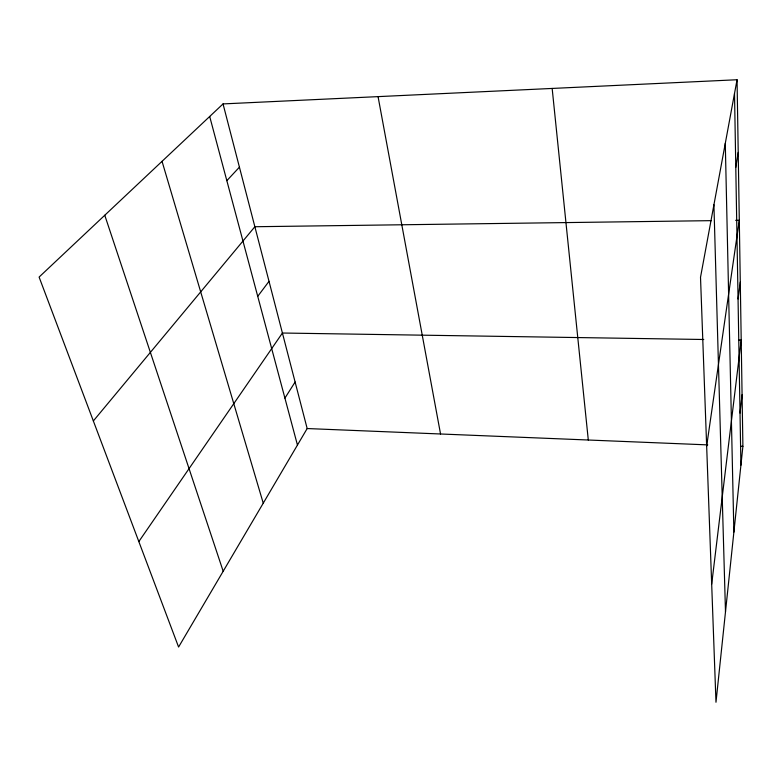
<?xml version="1.0" encoding="UTF-8"?>
<svg xmlns="http://www.w3.org/2000/svg" width="782" height="782" viewBox="0 0 782 782"><rect width="100%" height="100%" fill="white"/><g stroke="black" fill="none" stroke-linecap="round" stroke-linejoin="round"><path stroke-width="1.17" d="M737.055 79.744L742.9 446.327L715.98 702.256L700.516 277.297L737.055 79.744L223.036 103.918L39.1 277.072L178.589 647.037L307.17 428.546L223.036 103.918M740.016 413.062L742.079 394.744M711.679 584.193L741.209 340.072L738.794 340.043M738.052 298.988L740.28 282.028M706.654 446.18L739.293 220.28L735.657 220.329M735.784 167.416L738.218 152.392M284.912 398.106L295.117 382.027M138.825 541.584L282.41 333.024L703.761 339.496M257.728 296.329L269.018 281.334M93.351 420.951L254.864 226.731L711.405 220.651M226.839 180.662L239.429 167.162M307.17 428.546L707.759 444.89M740.476 446.229L742.9 446.327M104.768 215.255L223.183 571.261M162.04 161.336L263.251 503.188M209.693 116.479L297.453 445.066M378.058 96.626L440.549 433.99M552.16 88.434L588.299 440.012M713.917 204.816L725.491 611.837M725.285 143.389L733.878 532.122M734.513 93.508L740.916 465.173"/></g></svg>
